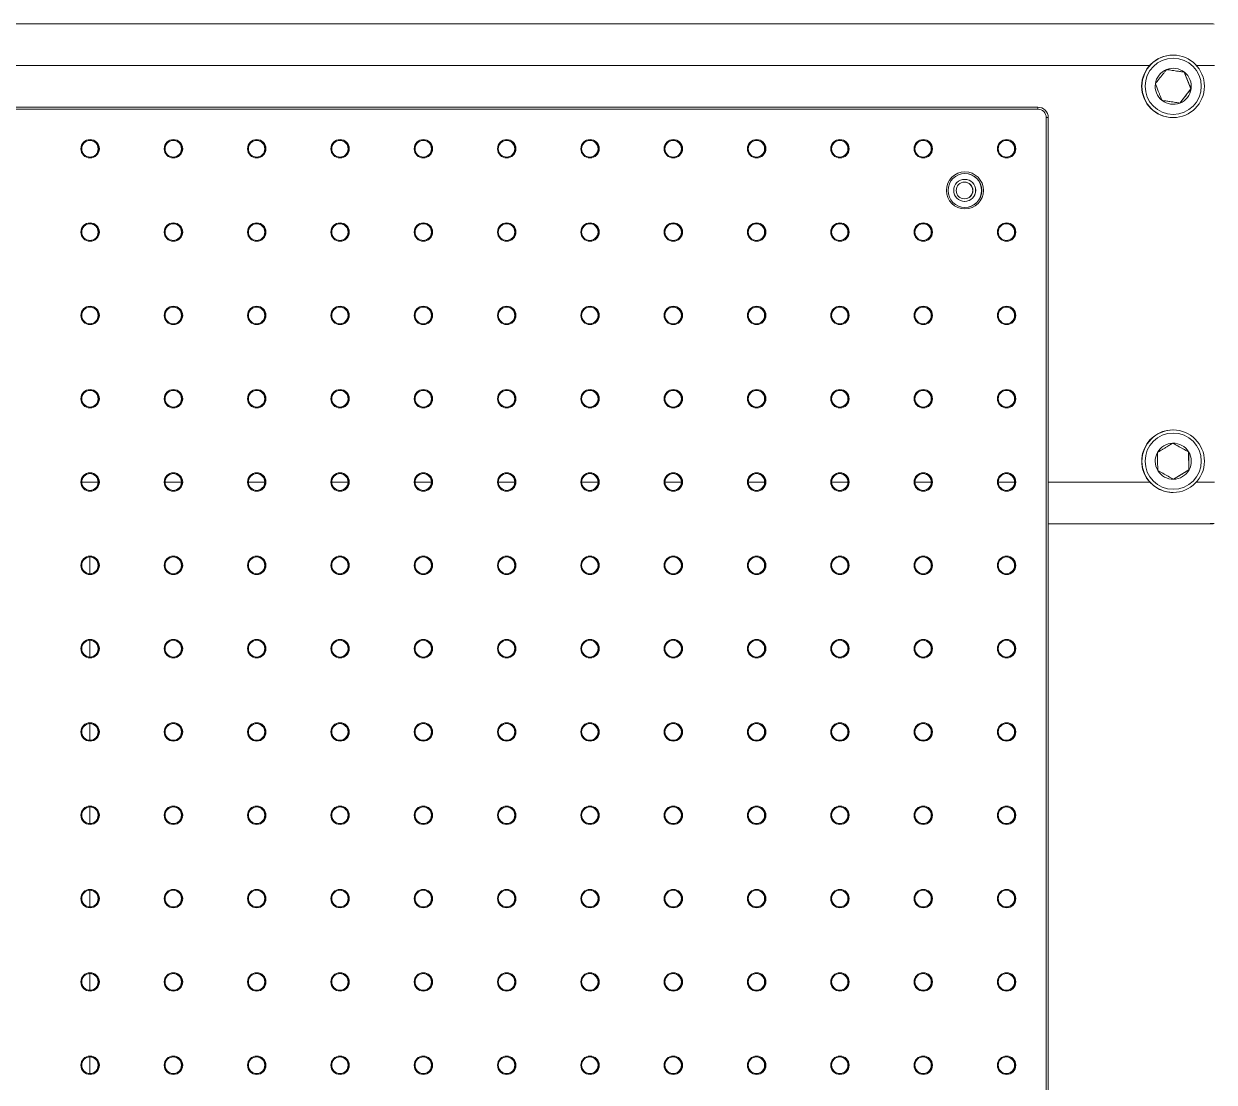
# Model space of a CAD drawing. Header units: millimetres. Extents: x -2048 to 999, y -438 to 438.
# Drawn here: x -1699.5 to -1336.6, y 7.5 to 330.2 of the extents above; entities that cross this region are included whole.
import ezdxf

# ---------------------------------------------------------------- set-up
doc = ezdxf.new("R2010")
doc.units = ezdxf.units.MM
doc.layers.add('LGV', color=4, linetype='Continuous')

msp = doc.modelspace()

# ---------------------------------------------------------------- linework, layer by layer
at = {"layer": 'LGV', "linetype": 'Continuous', "lineweight": 15}
for p, q in [((-2003.31, 330.2), (-1355.63, 330.2)), ((-1355.63, 330.2), (-1338.18, 330.2)), ((-1338.18, 330.2), (-1336.92, 330.2)), ((-1336.92, 330.2), (-1336.92, 330.14)), ((-1349.07, 320.68), (-1349.16, 320.68)), ((-1356.26, 317.5), (-2002.35, 317.5)), ((-1345.72, 315.47), (-1351.16, 316.26)), ((-1336.47, 317.5), (-1341.97, 317.5)), ((-1345.72, 315.47), (-1345.66, 315.47)), ((-1343.68, 310.36), (-1345.72, 315.47)), ((-1347.09, 306.04), (-1343.68, 310.36)), ((-1343.68, 310.36), (-1343.62, 310.36)), ((-1390.34, 304.8), (-1993.57, 304.8)), ((-1993.56, 304.17), (-1390.33, 304.17)), ((-1390.33, 304.17), (-1390.34, 304.8)), ((-1387.79, 301.62), (-1387.79, -301.62)), ((-1387.79, 301.62), (-1387.17, 301.62)), ((-1387.17, -301.62), (-1387.17, 301.62)), ((-1349.16, 301.62), (-1349.07, 301.62)), ((-1349.07, 206.38), (-1349.16, 206.38)), ((-1344.42, 199.7), (-1349.24, 202.35)), ((-1344.31, 194.2), (-1344.42, 199.7)), ((-1344.42, 199.7), (-1344.36, 199.7)), ((-1349.01, 191.35), (-1344.31, 194.2)), ((-1344.31, 194.2), (-1344.24, 194.2)), ((-1681.8, 190.5), (-1676.8, 190.5)), ((-1656.4, 190.5), (-1651.41, 190.5)), ((-1631.01, 190.5), (-1626.01, 190.5)), ((-1605.61, 190.5), (-1600.61, 190.5)), ((-1580.21, 190.5), (-1575.21, 190.5)), ((-1554.81, 190.5), (-1549.81, 190.5)), ((-1529.41, 190.5), (-1524.41, 190.5)), ((-1504.01, 190.5), (-1499.01, 190.5)), ((-1478.61, 190.5), (-1473.61, 190.5)), ((-1453.21, 190.5), (-1448.21, 190.5)), ((-1427.81, 190.5), (-1422.81, 190.5)), ((-1402.41, 190.5), (-1397.42, 190.5)), ((-1387.17, 190.5), (-1356.26, 190.5)), ((-1341.97, 190.5), (-1336.47, 190.5)), ((-1349.16, 187.32), (-1349.07, 187.32)), ((-1336.92, 177.86), (-1336.92, 177.8)), ((-1355.63, 177.8), (-1387.17, 177.8)), ((-1338.18, 177.8), (-1355.63, 177.8)), ((-1336.92, 177.8), (-1338.18, 177.8)), ((-1679.36, 162.55), (-1679.36, 167.65)), ((-1679.36, 137.15), (-1679.36, 142.25)), ((-1679.36, 111.75), (-1679.36, 116.85)), ((-1679.36, 86.35), (-1679.36, 91.45)), ((-1679.36, 60.95), (-1679.36, 66.05)), ((-1679.36, 35.55), (-1679.36, 40.65)), ((-1679.36, 10.15), (-1679.36, 15.25))]:
    msp.add_line(p, q, dxfattribs=at)
for centre, radius in [((-1349.07, 311.15), 9.52), ((-1349.06, 311.15), 8.57), ((-1679.25, 292.1), 2.81), ((-1679.25, 292.1), 2.55), ((-1653.85, 292.1), 2.81), ((-1653.85, 292.1), 2.55), ((-1628.45, 292.1), 2.81), ((-1628.45, 292.1), 2.55), ((-1603.05, 292.1), 2.81), ((-1603.05, 292.1), 2.55), ((-1577.65, 292.1), 2.81), ((-1577.65, 292.1), 2.55), ((-1552.25, 292.1), 2.81), ((-1552.26, 292.1), 2.55), ((-1526.85, 292.1), 2.81), ((-1526.86, 292.1), 2.55), ((-1501.46, 292.1), 2.81), ((-1501.46, 292.1), 2.55), ((-1476.06, 292.1), 2.81), ((-1476.06, 292.1), 2.55), ((-1450.66, 292.1), 2.81), ((-1450.66, 292.1), 2.55), ((-1425.26, 292.1), 2.81), ((-1425.26, 292.1), 2.55), ((-1399.86, 292.1), 2.81), ((-1399.86, 292.1), 2.55), ((-1412.56, 279.4), 5.66), ((-1412.56, 279.4), 5.16), ((-1412.62, 279.4), 3.37), ((-1412.67, 279.4), 2.55), ((-1679.25, 266.7), 2.81), ((-1679.25, 266.7), 2.55), ((-1653.85, 266.7), 2.81), ((-1653.85, 266.7), 2.55), ((-1628.45, 266.7), 2.81), ((-1628.45, 266.7), 2.55), ((-1603.05, 266.7), 2.81), ((-1603.05, 266.7), 2.55), ((-1577.65, 266.7), 2.81), ((-1577.65, 266.7), 2.55), ((-1552.25, 266.7), 2.81), ((-1552.26, 266.7), 2.55), ((-1526.85, 266.7), 2.81), ((-1526.86, 266.7), 2.55), ((-1501.46, 266.7), 2.81), ((-1501.46, 266.7), 2.55), ((-1476.06, 266.7), 2.81), ((-1476.06, 266.7), 2.55), ((-1450.66, 266.7), 2.81), ((-1450.66, 266.7), 2.55), ((-1425.26, 266.7), 2.81), ((-1425.26, 266.7), 2.55), ((-1399.86, 266.7), 2.81), ((-1399.86, 266.7), 2.55), ((-1679.25, 241.3), 2.81), ((-1679.25, 241.3), 2.55), ((-1653.85, 241.3), 2.81), ((-1653.85, 241.3), 2.55), ((-1628.45, 241.3), 2.81), ((-1628.45, 241.3), 2.55), ((-1603.05, 241.3), 2.81), ((-1603.05, 241.3), 2.55), ((-1577.65, 241.3), 2.81), ((-1577.65, 241.3), 2.55), ((-1552.25, 241.3), 2.81), ((-1552.26, 241.3), 2.55), ((-1526.85, 241.3), 2.81), ((-1526.86, 241.3), 2.55), ((-1501.46, 241.3), 2.81), ((-1501.46, 241.3), 2.55), ((-1476.06, 241.3), 2.81), ((-1476.06, 241.3), 2.55), ((-1450.66, 241.3), 2.81), ((-1450.66, 241.3), 2.55), ((-1425.26, 241.3), 2.81), ((-1425.26, 241.3), 2.55), ((-1399.86, 241.3), 2.81), ((-1399.86, 241.3), 2.55), ((-1679.25, 215.9), 2.81), ((-1679.25, 215.9), 2.55), ((-1653.85, 215.9), 2.81), ((-1653.85, 215.9), 2.55), ((-1628.45, 215.9), 2.81), ((-1628.45, 215.9), 2.55), ((-1603.05, 215.9), 2.81), ((-1603.05, 215.9), 2.55), ((-1577.65, 215.9), 2.81), ((-1577.65, 215.9), 2.55), ((-1552.25, 215.9), 2.81), ((-1552.26, 215.9), 2.55), ((-1526.85, 215.9), 2.81), ((-1526.86, 215.9), 2.55), ((-1501.46, 215.9), 2.81), ((-1501.46, 215.9), 2.55), ((-1476.06, 215.9), 2.81), ((-1476.06, 215.9), 2.55), ((-1450.66, 215.9), 2.81), ((-1450.66, 215.9), 2.55), ((-1425.26, 215.9), 2.81), ((-1425.26, 215.9), 2.55), ((-1399.86, 215.9), 2.81), ((-1399.86, 215.9), 2.55), ((-1349.07, 196.85), 9.52), ((-1349.06, 196.85), 8.57), ((-1679.25, 190.5), 2.81), ((-1679.25, 190.5), 2.55), ((-1653.85, 190.5), 2.81), ((-1653.85, 190.5), 2.55), ((-1628.45, 190.5), 2.81), ((-1628.45, 190.5), 2.55), ((-1603.05, 190.5), 2.81), ((-1603.05, 190.5), 2.55), ((-1577.65, 190.5), 2.81), ((-1577.65, 190.5), 2.55), ((-1552.25, 190.5), 2.81), ((-1552.26, 190.5), 2.55), ((-1526.85, 190.5), 2.81), ((-1526.86, 190.5), 2.55), ((-1501.46, 190.5), 2.81), ((-1501.46, 190.5), 2.55), ((-1476.06, 190.5), 2.81), ((-1476.06, 190.5), 2.55), ((-1450.66, 190.5), 2.81), ((-1450.66, 190.5), 2.55), ((-1425.26, 190.5), 2.81), ((-1425.26, 190.5), 2.55), ((-1399.86, 190.5), 2.81), ((-1399.86, 190.5), 2.55), ((-1679.25, 165.1), 2.81), ((-1679.25, 165.1), 2.55), ((-1653.85, 165.1), 2.81), ((-1653.85, 165.1), 2.55), ((-1628.45, 165.1), 2.81), ((-1628.45, 165.1), 2.55), ((-1603.05, 165.1), 2.81), ((-1603.05, 165.1), 2.55), ((-1577.65, 165.1), 2.81), ((-1577.65, 165.1), 2.55), ((-1552.25, 165.1), 2.81), ((-1552.26, 165.1), 2.55), ((-1526.85, 165.1), 2.81), ((-1526.86, 165.1), 2.55), ((-1501.46, 165.1), 2.81), ((-1501.46, 165.1), 2.55), ((-1476.06, 165.1), 2.81), ((-1476.06, 165.1), 2.55), ((-1450.66, 165.1), 2.81), ((-1450.66, 165.1), 2.55), ((-1425.26, 165.1), 2.81), ((-1425.26, 165.1), 2.55), ((-1399.86, 165.1), 2.81), ((-1399.86, 165.1), 2.55), ((-1679.25, 139.7), 2.81), ((-1679.25, 139.7), 2.55), ((-1653.85, 139.7), 2.81), ((-1653.85, 139.7), 2.55), ((-1628.45, 139.7), 2.81), ((-1628.45, 139.7), 2.55), ((-1603.05, 139.7), 2.81), ((-1603.05, 139.7), 2.55), ((-1577.65, 139.7), 2.81), ((-1577.65, 139.7), 2.55), ((-1552.25, 139.7), 2.81), ((-1552.26, 139.7), 2.55), ((-1526.85, 139.7), 2.81), ((-1526.86, 139.7), 2.55), ((-1501.46, 139.7), 2.81), ((-1501.46, 139.7), 2.55), ((-1476.06, 139.7), 2.81), ((-1476.06, 139.7), 2.55), ((-1450.66, 139.7), 2.81), ((-1450.66, 139.7), 2.55), ((-1425.26, 139.7), 2.81), ((-1425.26, 139.7), 2.55), ((-1399.86, 139.7), 2.81), ((-1399.86, 139.7), 2.55), ((-1679.25, 114.3), 2.81), ((-1679.25, 114.3), 2.55), ((-1653.85, 114.3), 2.81), ((-1653.85, 114.3), 2.55), ((-1628.45, 114.3), 2.81), ((-1628.45, 114.3), 2.55), ((-1603.05, 114.3), 2.81), ((-1603.05, 114.3), 2.55), ((-1577.65, 114.3), 2.81), ((-1577.65, 114.3), 2.55), ((-1552.25, 114.3), 2.81), ((-1552.26, 114.3), 2.55), ((-1526.85, 114.3), 2.81), ((-1526.86, 114.3), 2.55), ((-1501.46, 114.3), 2.81), ((-1501.46, 114.3), 2.55), ((-1476.06, 114.3), 2.81), ((-1476.06, 114.3), 2.55), ((-1450.66, 114.3), 2.81), ((-1450.66, 114.3), 2.55), ((-1425.26, 114.3), 2.81), ((-1425.26, 114.3), 2.55), ((-1399.86, 114.3), 2.81), ((-1399.86, 114.3), 2.55), ((-1679.25, 88.9), 2.81), ((-1679.25, 88.9), 2.55), ((-1653.85, 88.9), 2.81), ((-1653.85, 88.9), 2.55), ((-1628.45, 88.9), 2.81), ((-1628.45, 88.9), 2.55), ((-1603.05, 88.9), 2.81), ((-1603.05, 88.9), 2.55), ((-1577.65, 88.9), 2.81), ((-1577.65, 88.9), 2.55), ((-1552.25, 88.9), 2.81), ((-1552.26, 88.9), 2.55), ((-1526.85, 88.9), 2.81), ((-1526.86, 88.9), 2.55), ((-1501.46, 88.9), 2.81), ((-1501.46, 88.9), 2.55), ((-1476.06, 88.9), 2.81), ((-1476.06, 88.9), 2.55), ((-1450.66, 88.9), 2.81), ((-1450.66, 88.9), 2.55), ((-1425.26, 88.9), 2.81), ((-1425.26, 88.9), 2.55), ((-1399.86, 88.9), 2.81), ((-1399.86, 88.9), 2.55), ((-1679.25, 63.5), 2.81), ((-1679.25, 63.5), 2.55), ((-1653.85, 63.5), 2.81), ((-1653.85, 63.5), 2.55), ((-1628.45, 63.5), 2.81), ((-1628.45, 63.5), 2.55), ((-1603.05, 63.5), 2.81), ((-1603.05, 63.5), 2.55), ((-1577.65, 63.5), 2.81), ((-1577.65, 63.5), 2.55), ((-1552.25, 63.5), 2.81), ((-1552.26, 63.5), 2.55), ((-1526.85, 63.5), 2.81), ((-1526.86, 63.5), 2.55), ((-1501.46, 63.5), 2.81), ((-1501.46, 63.5), 2.55), ((-1476.06, 63.5), 2.81), ((-1476.06, 63.5), 2.55), ((-1450.66, 63.5), 2.81), ((-1450.66, 63.5), 2.55), ((-1425.26, 63.5), 2.81), ((-1425.26, 63.5), 2.55), ((-1399.86, 63.5), 2.81), ((-1399.86, 63.5), 2.55), ((-1679.25, 38.1), 2.81), ((-1679.25, 38.1), 2.55), ((-1653.85, 38.1), 2.81), ((-1653.85, 38.1), 2.55), ((-1628.45, 38.1), 2.81), ((-1628.45, 38.1), 2.55), ((-1603.05, 38.1), 2.81), ((-1603.05, 38.1), 2.55), ((-1577.65, 38.1), 2.81), ((-1577.65, 38.1), 2.55), ((-1552.25, 38.1), 2.81), ((-1552.26, 38.1), 2.55), ((-1526.85, 38.1), 2.81), ((-1526.86, 38.1), 2.55), ((-1501.46, 38.1), 2.81), ((-1501.46, 38.1), 2.55), ((-1476.06, 38.1), 2.81), ((-1476.06, 38.1), 2.55), ((-1450.66, 38.1), 2.81), ((-1450.66, 38.1), 2.55), ((-1425.26, 38.1), 2.81), ((-1425.26, 38.1), 2.55), ((-1399.86, 38.1), 2.81), ((-1399.86, 38.1), 2.55), ((-1679.25, 12.7), 2.81), ((-1679.25, 12.7), 2.55), ((-1653.85, 12.7), 2.81), ((-1653.85, 12.7), 2.55), ((-1628.45, 12.7), 2.81), ((-1628.45, 12.7), 2.55), ((-1603.05, 12.7), 2.81), ((-1603.05, 12.7), 2.55), ((-1577.65, 12.7), 2.81), ((-1577.65, 12.7), 2.55), ((-1552.25, 12.7), 2.81), ((-1552.26, 12.7), 2.55), ((-1526.85, 12.7), 2.81), ((-1526.86, 12.7), 2.55), ((-1501.46, 12.7), 2.81), ((-1501.46, 12.7), 2.55), ((-1476.06, 12.7), 2.81), ((-1476.06, 12.7), 2.55), ((-1450.66, 12.7), 2.81), ((-1450.66, 12.7), 2.55), ((-1425.26, 12.7), 2.81), ((-1425.26, 12.7), 2.55), ((-1399.86, 12.7), 2.81), ((-1399.86, 12.7), 2.55)]:
    msp.add_circle(centre, radius, dxfattribs=at)
for centre, radius, start, end in [((-1349.16, 311.15), 9.53, 90.0016, 269.9984), ((-1349.06, 311.15), 5.5, 111.7443, 171.7438), ((-1349.06, 311.15), 5.5, 51.7416, 111.7437), ((-1349.06, 311.15), 5.5, 351.743, 51.7414), ((-1349.06, 311.15), 5.5, 171.743, 231.7414), ((-1349.06, 311.15), 5.5, 291.7443, 351.7438), ((-1349.06, 311.15), 5.5, 231.7416, 291.7437), ((-1390.34, 301.62), 3.17, 359.9989, 89.9989), ((-1390.33, 301.62), 2.54, 359.9989, 89.9989), ((-1679.36, 292.1), 2.55, 359.9989, 89.9989), ((-1653.96, 292.1), 2.55, 359.9989, 88.8051), ((-1628.56, 292.1), 2.55, 359.9989, 89.9989), ((-1603.16, 292.1), 2.55, 359.9989, 89.9989), ((-1577.76, 292.1), 2.55, 359.9989, 88.8045), ((-1552.36, 292.1), 2.55, 359.9989, 89.9989), ((-1526.96, 292.1), 2.55, 359.9989, 88.8042), ((-1501.56, 292.1), 2.55, 359.9989, 89.9989), ((-1476.17, 292.1), 2.55, 359.9989, 88.8047), ((-1450.77, 292.1), 2.55, 359.9989, 88.8044), ((-1425.37, 292.1), 2.55, 359.9989, 88.8049), ((-1399.97, 292.1), 2.55, 359.9989, 89.9989), ((-1679.36, 292.1), 2.55, 270.0011, 0.0011), ((-1653.96, 292.1), 2.55, 271.1949, 0.0011), ((-1628.56, 292.1), 2.55, 270.0011, 0.0011), ((-1603.16, 292.1), 2.55, 270.0011, 0.0011), ((-1577.76, 292.1), 2.55, 271.1955, 0.0011), ((-1552.36, 292.1), 2.55, 270.0011, 0.0011), ((-1526.96, 292.1), 2.55, 271.1958, 0.0011), ((-1501.56, 292.1), 2.55, 270.0011, 0.0011), ((-1476.17, 292.1), 2.55, 271.1953, 0.0011), ((-1450.77, 292.1), 2.55, 271.1956, 0.0011), ((-1425.37, 292.1), 2.55, 271.1951, 0.0011), ((-1399.97, 292.1), 2.55, 270.0011, 0.0011), ((-1412.62, 279.4), 5.16, 270.0018, 89.9982), ((-1412.73, 279.4), 2.55, 270.0018, 89.9982), ((-1412.67, 279.4), 3.37, 359.9989, 89.9989), ((-1412.67, 279.4), 3.37, 270.0009, 0.0012), ((-1679.36, 266.7), 2.55, 359.9989, 89.9989), ((-1653.96, 266.7), 2.55, 359.9989, 88.805), ((-1628.56, 266.7), 2.55, 359.9989, 89.9989), ((-1603.16, 266.7), 2.55, 359.9989, 89.9989), ((-1577.76, 266.7), 2.55, 359.9989, 88.8045), ((-1552.36, 266.7), 2.55, 359.9989, 88.8046), ((-1526.96, 266.7), 2.55, 359.9989, 88.8043), ((-1501.56, 266.7), 2.55, 359.9989, 89.9989), ((-1476.17, 266.7), 2.55, 359.9989, 89.9989), ((-1450.77, 266.7), 2.55, 359.9989, 88.8045), ((-1425.37, 266.7), 2.55, 359.9989, 88.8049), ((-1399.97, 266.7), 2.55, 359.9989, 89.9989), ((-1679.36, 266.7), 2.55, 270.0011, 0.0011), ((-1653.96, 266.7), 2.55, 271.195, 0.0011), ((-1628.56, 266.7), 2.55, 270.0011, 0.0011), ((-1603.16, 266.7), 2.55, 270.0011, 0.0011), ((-1577.76, 266.7), 2.55, 271.1955, 0.0011), ((-1552.36, 266.7), 2.55, 271.1954, 0.0011), ((-1526.96, 266.7), 2.55, 271.1957, 0.0011), ((-1501.56, 266.7), 2.55, 270.0011, 0.0011), ((-1476.17, 266.7), 2.55, 270.0011, 0.0011), ((-1450.77, 266.7), 2.55, 271.1955, 0.0011), ((-1425.37, 266.7), 2.55, 271.1951, 0.0011), ((-1399.97, 266.7), 2.55, 270.0011, 0.0011), ((-1679.36, 241.3), 2.55, 359.9989, 89.9989), ((-1653.96, 241.3), 2.55, 359.9989, 89.9989), ((-1628.56, 241.3), 2.55, 359.9989, 89.9989), ((-1603.16, 241.3), 2.55, 359.9989, 89.9989), ((-1577.76, 241.3), 2.55, 359.9989, 88.8046), ((-1552.36, 241.3), 2.55, 359.9989, 88.8046), ((-1526.96, 241.3), 2.55, 359.9989, 88.8044), ((-1501.56, 241.3), 2.55, 359.9989, 89.9989), ((-1476.17, 241.3), 2.55, 359.9989, 89.9989), ((-1450.77, 241.3), 2.55, 359.9989, 89.9989), ((-1425.37, 241.3), 2.55, 359.9989, 89.9989), ((-1399.97, 241.3), 2.55, 359.9989, 89.9989), ((-1679.36, 241.3), 2.55, 270.0011, 0.0011), ((-1653.96, 241.3), 2.55, 270.0011, 0.0011), ((-1628.56, 241.3), 2.55, 270.0011, 0.0011), ((-1603.16, 241.3), 2.55, 270.0011, 0.0011), ((-1577.76, 241.3), 2.55, 271.1954, 0.0011), ((-1552.36, 241.3), 2.55, 271.1954, 0.0011), ((-1526.96, 241.3), 2.55, 271.1956, 0.0011), ((-1501.56, 241.3), 2.55, 270.0011, 0.0011), ((-1476.17, 241.3), 2.55, 270.0011, 0.0011), ((-1450.77, 241.3), 2.55, 270.0011, 0.0011), ((-1425.37, 241.3), 2.55, 270.0011, 0.0011), ((-1399.97, 241.3), 2.55, 270.0011, 0.0011), ((-1679.36, 215.9), 2.55, 359.9989, 89.9989), ((-1653.96, 215.9), 2.55, 359.9989, 88.8049), ((-1628.56, 215.9), 2.55, 359.9989, 89.9989), ((-1603.16, 215.9), 2.55, 359.9989, 89.9989), ((-1577.76, 215.9), 2.55, 359.9989, 88.8046), ((-1552.36, 215.9), 2.55, 359.9989, 88.8046), ((-1526.96, 215.9), 2.55, 359.9989, 89.9989), ((-1501.56, 215.9), 2.55, 359.9989, 89.9989), ((-1476.17, 215.9), 2.55, 359.9989, 88.8047), ((-1450.77, 215.9), 2.55, 359.9989, 89.9989), ((-1425.37, 215.9), 2.55, 359.9989, 88.8048), ((-1399.97, 215.9), 2.55, 359.9989, 89.9989), ((-1679.36, 215.9), 2.55, 270.0011, 0.0011), ((-1653.96, 215.9), 2.55, 271.1951, 0.0011), ((-1628.56, 215.9), 2.55, 270.0011, 0.0011), ((-1603.16, 215.9), 2.55, 270.0011, 0.0011), ((-1577.76, 215.9), 2.55, 271.1954, 0.0011), ((-1552.36, 215.9), 2.55, 271.1954, 0.0011), ((-1526.96, 215.9), 2.55, 270.0011, 0.0011), ((-1501.56, 215.9), 2.55, 270.0011, 0.0011), ((-1476.17, 215.9), 2.55, 271.1953, 0.0011), ((-1450.77, 215.9), 2.55, 270.0011, 0.0011), ((-1425.37, 215.9), 2.55, 271.1952, 0.0011), ((-1399.97, 215.9), 2.55, 270.0011, 0.0011), ((-1349.16, 196.85), 9.53, 90.002, 241.1714), ((-1349.06, 196.85), 5.5, 91.1728, 151.1738), ((-1349.06, 196.85), 5.5, 31.1708, 91.172), ((-1349.06, 196.85), 5.5, 331.1733, 31.1712), ((-1349.06, 196.85), 5.5, 151.1733, 211.1712), ((-1679.36, 190.5), 2.55, 359.9989, 89.9989), ((-1653.96, 190.5), 2.55, 359.9989, 89.9989), ((-1628.56, 190.5), 2.55, 359.9989, 89.9989), ((-1603.16, 190.5), 2.55, 359.9989, 89.9989), ((-1577.76, 190.5), 2.55, 359.9989, 89.9989), ((-1552.36, 190.5), 2.55, 359.9989, 88.8047), ((-1526.96, 190.5), 2.55, 359.9989, 88.8045), ((-1501.56, 190.5), 2.55, 359.9989, 88.8047), ((-1476.17, 190.5), 2.55, 359.9989, 88.8047), ((-1450.77, 190.5), 2.55, 359.9989, 89.9989), ((-1425.37, 190.5), 2.55, 359.9989, 88.8048), ((-1399.97, 190.5), 2.55, 359.9989, 89.9989), ((-1349.06, 196.85), 5.5, 211.1708, 271.172), ((-1349.06, 196.85), 5.5, 271.1728, 331.1738), ((-1679.36, 190.5), 2.55, 270.0011, 0.0011), ((-1653.96, 190.5), 2.55, 270.0011, 0.0011), ((-1628.56, 190.5), 2.55, 270.0011, 0.0011), ((-1603.16, 190.5), 2.55, 270.0011, 0.0011), ((-1577.76, 190.5), 2.55, 270.0011, 0.0011), ((-1552.36, 190.5), 2.55, 271.1953, 0.0011), ((-1526.96, 190.5), 2.55, 271.1955, 0.0011), ((-1501.56, 190.5), 2.55, 271.1953, 0.0011), ((-1476.17, 190.5), 2.55, 271.1953, 0.0011), ((-1450.77, 190.5), 2.55, 270.0011, 0.0011), ((-1425.37, 190.5), 2.55, 271.1952, 0.0011), ((-1399.97, 190.5), 2.55, 270.0011, 0.0011), ((-1349.16, 196.85), 9.52, 241.1713, 270), ((-1679.36, 165.1), 2.55, 359.9989, 89.9989), ((-1653.96, 165.1), 2.55, 359.9989, 88.8049), ((-1628.56, 165.1), 2.55, 359.9989, 88.8046), ((-1603.16, 165.1), 2.55, 359.9989, 89.9989), ((-1577.76, 165.1), 2.55, 359.9989, 89.9989), ((-1552.36, 165.1), 2.55, 359.9989, 88.8047), ((-1526.96, 165.1), 2.55, 359.9989, 88.8046), ((-1501.56, 165.1), 2.55, 359.9989, 88.8047), ((-1476.17, 165.1), 2.55, 359.9989, 89.9989), ((-1450.77, 165.1), 2.55, 359.9989, 89.9989), ((-1425.37, 165.1), 2.55, 359.9989, 88.8048), ((-1399.97, 165.1), 2.55, 359.9989, 89.9989), ((-1679.36, 165.1), 2.55, 270.0011, 0.0011), ((-1653.96, 165.1), 2.55, 271.1951, 0.0011), ((-1628.56, 165.1), 2.55, 271.1954, 0.0011), ((-1603.16, 165.1), 2.55, 270.0011, 0.0011), ((-1577.76, 165.1), 2.55, 270.0011, 0.0011), ((-1552.36, 165.1), 2.55, 271.1953, 0.0011), ((-1526.96, 165.1), 2.55, 271.1954, 0.0011), ((-1501.56, 165.1), 2.55, 271.1953, 0.0011), ((-1476.17, 165.1), 2.55, 270.0011, 0.0011), ((-1450.77, 165.1), 2.55, 270.0011, 0.0011), ((-1425.37, 165.1), 2.55, 271.1952, 0.0011), ((-1399.97, 165.1), 2.55, 270.0011, 0.0011), ((-1679.36, 139.7), 2.55, 359.9989, 89.9989), ((-1653.96, 139.7), 2.55, 359.9989, 89.9989), ((-1628.56, 139.7), 2.55, 359.9989, 88.8047), ((-1603.16, 139.7), 2.55, 359.9989, 89.9989), ((-1577.76, 139.7), 2.55, 359.9989, 89.9989), ((-1552.36, 139.7), 2.55, 359.9989, 88.8047), ((-1526.96, 139.7), 2.55, 359.9989, 88.8046), ((-1501.56, 139.7), 2.55, 359.9989, 89.9989), ((-1476.17, 139.7), 2.55, 359.9989, 88.8047), ((-1450.77, 139.7), 2.55, 359.9989, 89.9989), ((-1425.37, 139.7), 2.55, 359.9989, 89.9989), ((-1399.97, 139.7), 2.55, 359.9989, 89.9989), ((-1679.36, 139.7), 2.55, 270.0011, 0.0011), ((-1653.96, 139.7), 2.55, 270.0011, 0.0011), ((-1628.56, 139.7), 2.55, 271.1953, 0.0011), ((-1603.16, 139.7), 2.55, 270.0011, 0.0011), ((-1577.76, 139.7), 2.55, 270.0011, 0.0011), ((-1552.36, 139.7), 2.55, 271.1953, 0.0011), ((-1526.96, 139.7), 2.55, 271.1954, 0.0011), ((-1501.56, 139.7), 2.55, 270.0011, 0.0011), ((-1476.17, 139.7), 2.55, 271.1953, 0.0011), ((-1450.77, 139.7), 2.55, 270.0011, 0.0011), ((-1425.37, 139.7), 2.55, 270.0011, 0.0011), ((-1399.97, 139.7), 2.55, 270.0011, 0.0011), ((-1679.36, 114.3), 2.55, 359.9989, 89.9989), ((-1653.96, 114.3), 2.55, 359.9989, 89.9989), ((-1628.56, 114.3), 2.55, 359.9989, 89.9989), ((-1603.16, 114.3), 2.55, 359.9989, 89.9989), ((-1577.76, 114.3), 2.55, 359.9989, 88.8047), ((-1552.36, 114.3), 2.55, 359.9989, 88.8047), ((-1526.96, 114.3), 2.55, 359.9989, 88.8047), ((-1501.56, 114.3), 2.55, 359.9989, 88.8047), ((-1476.17, 114.3), 2.55, 359.9989, 89.9989), ((-1450.77, 114.3), 2.55, 359.9989, 89.9989), ((-1425.37, 114.3), 2.55, 359.9989, 88.8501), ((-1399.97, 114.3), 2.55, 359.9989, 88.8501), ((-1679.36, 114.3), 2.55, 270.0011, 0.0011), ((-1653.96, 114.3), 2.55, 270.0011, 0.0011), ((-1628.56, 114.3), 2.55, 270.0011, 0.0011), ((-1603.16, 114.3), 2.55, 270.0011, 0.0011), ((-1577.76, 114.3), 2.55, 271.1953, 0.0011), ((-1552.36, 114.3), 2.55, 271.1953, 0.0011), ((-1526.96, 114.3), 2.55, 271.1953, 0.0011), ((-1501.56, 114.3), 2.55, 271.1953, 0.0011), ((-1476.17, 114.3), 2.55, 270.0011, 0.0011), ((-1450.77, 114.3), 2.55, 270.0011, 0.0011), ((-1425.37, 114.3), 2.55, 271.1538, 0.0011), ((-1399.97, 114.3), 2.55, 271.1537, 0.0011), ((-1679.36, 88.9), 2.55, 359.9989, 89.9989), ((-1653.96, 88.9), 2.55, 359.9989, 89.9989), ((-1628.56, 88.9), 2.55, 359.9989, 89.9989), ((-1603.16, 88.9), 2.55, 359.9989, 89.9989), ((-1577.76, 88.9), 2.55, 359.9989, 88.7769), ((-1552.36, 88.9), 2.55, 359.9989, 88.7769), ((-1526.96, 88.9), 2.55, 359.9989, 88.8047), ((-1501.56, 88.9), 2.55, 359.9989, 88.8047), ((-1476.17, 88.9), 2.55, 359.9989, 88.7492), ((-1450.77, 88.9), 2.55, 359.9989, 89.9989), ((-1425.37, 88.9), 2.55, 359.9989, 88.8325), ((-1399.97, 88.9), 2.55, 359.9989, 89.9989), ((-1679.36, 88.9), 2.55, 270.0011, 0.0011), ((-1653.96, 88.9), 2.55, 270.0011, 0.0011), ((-1628.56, 88.9), 2.55, 270.0011, 0.0011), ((-1603.16, 88.9), 2.55, 271.2448, 0.0011), ((-1577.76, 88.9), 2.55, 271.22, 0.0011), ((-1552.36, 88.9), 2.55, 271.22, 0.0011), ((-1526.96, 88.9), 2.55, 271.1953, 0.0011), ((-1501.56, 88.9), 2.55, 271.1953, 0.0011), ((-1476.17, 88.9), 2.55, 271.2448, 0.0011), ((-1450.77, 88.9), 2.55, 271.2448, 0.0011), ((-1425.37, 88.9), 2.55, 271.1705, 0.0011), ((-1399.97, 88.9), 2.55, 270.0011, 0.0011), ((-1679.36, 63.5), 2.55, 359.9989, 88.8337), ((-1653.96, 63.5), 2.55, 359.9989, 88.8337), ((-1628.56, 63.5), 2.55, 359.9989, 88.8047), ((-1603.16, 63.5), 2.55, 359.9989, 88.7758), ((-1577.76, 63.5), 2.55, 359.9989, 88.7902), ((-1552.36, 63.5), 2.55, 359.9989, 88.8047), ((-1526.96, 63.5), 2.55, 359.9989, 88.8047), ((-1501.56, 63.5), 2.55, 359.9989, 88.8192), ((-1476.17, 63.5), 2.55, 359.9989, 88.7903), ((-1450.77, 63.5), 2.55, 359.9989, 88.8047), ((-1425.37, 63.5), 2.55, 359.9989, 88.8048), ((-1399.97, 63.5), 2.55, 359.9989, 88.8192), ((-1679.36, 63.5), 2.55, 271.1706, 0.0011), ((-1653.96, 63.5), 2.55, 271.1706, 0.0011), ((-1628.56, 63.5), 2.55, 271.1953, 0.0011), ((-1603.16, 63.5), 2.55, 271.2199, 0.0011), ((-1577.76, 63.5), 2.55, 271.2076, 0.0011), ((-1552.36, 63.5), 2.55, 271.1953, 0.0011), ((-1526.96, 63.5), 2.55, 271.1953, 0.0011), ((-1501.56, 63.5), 2.55, 271.1829, 0.0011), ((-1476.17, 63.5), 2.55, 271.2076, 0.0011), ((-1450.77, 63.5), 2.55, 271.1953, 0.0011), ((-1425.37, 63.5), 2.55, 271.1952, 0.0011), ((-1399.97, 63.5), 2.55, 271.1829, 0.0011), ((-1679.36, 38.1), 2.55, 359.9989, 88.8047), ((-1653.96, 38.1), 2.55, 359.9989, 88.8157), ((-1628.56, 38.1), 2.55, 359.9989, 88.8047), ((-1603.16, 38.1), 2.55, 359.9989, 88.7938), ((-1577.76, 38.1), 2.55, 359.9989, 88.8047), ((-1552.36, 38.1), 2.55, 359.9989, 88.8102), ((-1526.96, 38.1), 2.55, 359.9989, 88.8047), ((-1501.56, 38.1), 2.55, 359.9989, 88.8102), ((-1476.17, 38.1), 2.55, 359.9989, 88.8047), ((-1450.77, 38.1), 2.55, 359.9989, 88.8047), ((-1425.37, 38.1), 2.55, 359.9989, 88.8048), ((-1399.97, 38.1), 2.55, 359.9989, 88.8102), ((-1679.36, 38.1), 2.55, 271.1953, 0.0011), ((-1653.96, 38.1), 2.55, 271.1869, 0.0011), ((-1628.56, 38.1), 2.55, 271.1953, 0.0011), ((-1603.16, 38.1), 2.55, 271.2036, 0.0011), ((-1577.76, 38.1), 2.55, 271.1953, 0.0011), ((-1552.36, 38.1), 2.55, 271.1911, 0.0011), ((-1526.96, 38.1), 2.55, 271.1953, 0.0011), ((-1501.56, 38.1), 2.55, 271.1911, 0.0011), ((-1476.17, 38.1), 2.55, 271.1953, 0.0011), ((-1450.77, 38.1), 2.55, 271.1953, 0.0011), ((-1425.37, 38.1), 2.55, 271.1953, 0.0011), ((-1399.97, 38.1), 2.55, 271.1911, 0.0011), ((-1679.36, 12.7), 2.55, 359.9989, 88.8063), ((-1653.96, 12.7), 2.55, 359.9989, 88.8063), ((-1628.56, 12.7), 2.55, 359.9989, 88.8063), ((-1603.16, 12.7), 2.55, 359.9989, 88.8032), ((-1577.76, 12.7), 2.55, 359.9989, 88.804), ((-1552.36, 12.7), 2.55, 359.9989, 88.8047), ((-1526.96, 12.7), 2.55, 359.9989, 88.804), ((-1501.56, 12.7), 2.55, 359.9989, 88.8055), ((-1476.17, 12.7), 2.55, 359.9989, 88.8047), ((-1450.77, 12.7), 2.55, 359.9989, 88.8047), ((-1425.37, 12.7), 2.55, 359.9989, 88.8047), ((-1399.97, 12.7), 2.55, 359.9989, 88.8063), ((-1679.36, 12.7), 2.55, 271.1946, 0.0011), ((-1653.96, 12.7), 2.55, 271.1946, 0.0011), ((-1628.56, 12.7), 2.55, 271.1946, 0.0011), ((-1603.16, 12.7), 2.55, 271.1959, 0.0011), ((-1577.76, 12.7), 2.55, 271.1956, 0.0011), ((-1552.36, 12.7), 2.55, 271.1953, 0.0011), ((-1526.96, 12.7), 2.55, 271.1956, 0.0011), ((-1501.56, 12.7), 2.55, 271.1949, 0.0011), ((-1476.17, 12.7), 2.55, 271.1953, 0.0011), ((-1450.77, 12.7), 2.55, 271.1953, 0.0011), ((-1425.37, 12.7), 2.55, 271.1953, 0.0011), ((-1399.97, 12.7), 2.55, 271.1946, 0.0011)]:
    msp.add_arc(centre, radius, start, end, dxfattribs=at)
for centre, start_param, end_param in [((-1338.18, 317.5), 1.444461, 1.570796), ((-1338.18, 190.5), 4.712389, 4.838725)]:
    msp.add_ellipse(centre, major_axis=(12.81, 0), ratio=0.991386, start_param=start_param, end_param=end_param, dxfattribs=at)
for points, knots in [([(-1351.1, 316.26), (-1351.29, 316.01), (-1351.84, 315.32), (-1352.85, 314.05), (-1353.81, 312.82), (-1354.34, 312.15), (-1354.5, 311.94)], [0, 0, 0, 0, 0.180942, 0.506293, 0.843975, 1, 1, 1, 1]), ([(-1345.66, 315.47), (-1346.03, 315.52), (-1346.79, 315.63), (-1347.91, 315.79), (-1348.93, 315.94), (-1349.74, 316.06), (-1350.46, 316.17), (-1350.89, 316.23), (-1351.1, 316.26)], [0, 0, 0, 0, 0.216132, 0.439653, 0.593268, 0.752017, 0.875441, 1, 1, 1, 1]), ([(-1343.62, 310.36), (-1343.76, 310.71), (-1344.05, 311.42), (-1344.47, 312.47), (-1344.85, 313.42), (-1345.15, 314.19), (-1345.42, 314.87), (-1345.58, 315.27), (-1345.66, 315.47)], [0, 0, 0, 0, 0.216132, 0.439653, 0.593268, 0.752017, 0.875441, 1, 1, 1, 1]), ([(-1354.5, 311.94), (-1354.37, 311.59), (-1354.08, 310.88), (-1353.67, 309.83), (-1353.29, 308.88), (-1352.98, 308.11), (-1352.71, 307.43), (-1352.55, 307.03), (-1352.47, 306.83)], [0, 0, 0, 0, 0.216132, 0.439653, 0.593268, 0.752017, 0.875441, 1, 1, 1, 1]), ([(-1347.02, 306.04), (-1346.86, 306.25), (-1346.33, 306.92), (-1345.37, 308.15), (-1344.36, 309.43), (-1343.81, 310.11), (-1343.62, 310.36)], [0, 0, 0, 0, 0.156025, 0.493707, 0.819058, 1, 1, 1, 1]), ([(-1352.47, 306.83), (-1352.1, 306.78), (-1351.34, 306.67), (-1350.23, 306.51), (-1349.21, 306.36), (-1348.4, 306.24), (-1347.66, 306.13), (-1347.24, 306.07), (-1347.02, 306.04)], [0, 0, 0, 0, 0.216132, 0.439653, 0.593268, 0.752017, 0.875441, 1, 1, 1, 1]), ([(-1349.17, 202.35), (-1349.5, 202.15), (-1350.16, 201.76), (-1351.12, 201.17), (-1352, 200.64), (-1352.7, 200.22), (-1353.33, 199.83), (-1353.7, 199.61), (-1353.88, 199.5)], [0, 0, 0, 0, 0.216132, 0.439653, 0.593268, 0.752017, 0.875441, 1, 1, 1, 1]), ([(-1344.36, 199.7), (-1344.63, 199.85), (-1345.4, 200.27), (-1346.83, 201.05), (-1348.2, 201.81), (-1348.94, 202.22), (-1349.17, 202.35)], [0, 0, 0, 0, 0.180942, 0.506293, 0.843975, 1, 1, 1, 1]), ([(-1344.24, 194.2), (-1344.25, 194.57), (-1344.27, 195.34), (-1344.3, 196.47), (-1344.32, 197.5), (-1344.33, 198.32), (-1344.35, 199.05), (-1344.35, 199.48), (-1344.36, 199.7)], [0, 0, 0, 0, 0.216132, 0.439653, 0.593268, 0.752017, 0.875441, 1, 1, 1, 1]), ([(-1353.88, 199.5), (-1353.87, 199.13), (-1353.86, 198.36), (-1353.84, 197.23), (-1353.82, 196.2), (-1353.8, 195.38), (-1353.78, 194.65), (-1353.77, 194.22), (-1353.77, 194)], [0, 0, 0, 0, 0.216132, 0.439653, 0.593268, 0.752017, 0.875441, 1, 1, 1, 1]), ([(-1353.77, 194), (-1353.53, 193.87), (-1352.79, 193.46), (-1351.42, 192.71), (-1350, 191.93), (-1349.22, 191.5), (-1348.95, 191.35)], [0, 0, 0, 0, 0.156025, 0.493707, 0.819058, 1, 1, 1, 1]), ([(-1348.95, 191.35), (-1348.63, 191.55), (-1347.98, 191.94), (-1347.01, 192.53), (-1346.13, 193.06), (-1345.43, 193.48), (-1344.8, 193.87), (-1344.43, 194.09), (-1344.24, 194.2)], [0, 0, 0, 0, 0.216132, 0.439653, 0.593268, 0.752017, 0.875441, 1, 1, 1, 1])]:
    msp.add_open_spline(points, degree=3, knots=knots, dxfattribs=at)

doc.saveas('drawing.dxf')
